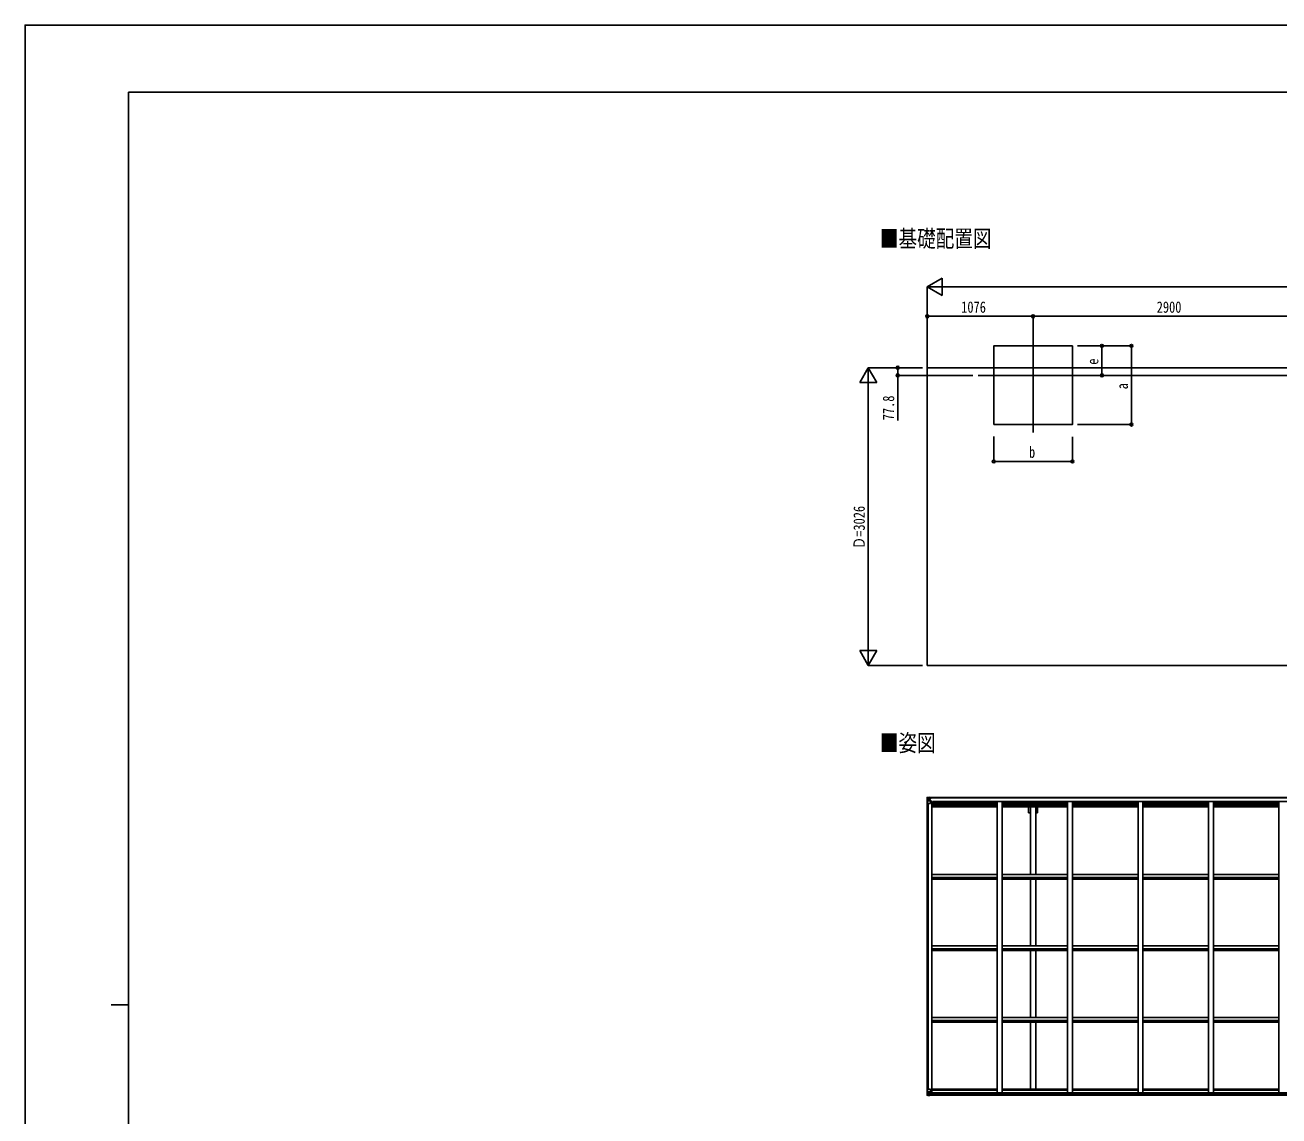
# Model space of a CAD drawing. Units: millimetres, scale not verified. Extents: x -14718 to 14718, y -10395 to 10395.
# Drawn here: x -14718 to -1968, y -693 to 10395 of the extents above; entities that cross this region are included whole.
import ezdxf
from ezdxf.enums import TextEntityAlignment as Align

# ---------------------------------------------------------------- set-up
doc = ezdxf.new("R2010")
doc.units = ezdxf.units.MM
doc.header["$LTSCALE"] = 40
for name, color, linetype in [('0-2_USER1', 3, 'Continuous'), ('0-3_YKK_12', 2, 'Continuous'), ('0-4_YKK_13', 4, 'Continuous'), ('0-5_YKK_A1', 4, 'Continuous'), ('0-6_YKK_D', 6, 'Continuous'), ('0-7_YKK_ZWAK', 7, 'Continuous')]:
    doc.layers.add(name, color=color, linetype=linetype)
doc.styles.add('ＭＳ ゴシック', font='')
doc.styles.get('ＭＳ ゴシック').set_extended_font_data('MS Gothic')

msp = doc.modelspace()

# ---------------------------------------------------------------- linework, layer by layer
at = {"layer": '0-3_YKK_12'}
for p, q in [((-4467.43, 7215.91), (-4467.43, 6253.38)), ((-5026.1, 6834.65), (4585.53, 6834.65))]:
    msp.add_line(p, q, dxfattribs=at)
at = {"layer": '0-4_YKK_13'}
for p, q in [((-5545.43, 2542.92), (-5545.43, 2542.88)), ((-5544.49, 2543.92), (-5544.49, 2543.92)), ((-5544.49, 2543.87), (-5544.49, 2543.91)), ((-5535.52, 2544.3), (-5543.44, 2543.83)), ((-5542.58, 2542.86), (-5542.59, 2542.79)), ((-5542.59, 2482.21), (-5542.59, 2542.79)), ((-5542.59, 2482.21), (-5512.43, 2482.21)), ((-5542.04, 2509.09), (-5537.9, 2521.17)), ((-5542.04, 2509.09), (-5535.43, 2508.88)), ((-5538.62, 2539.42), (-5541.35, 2543.08)), ((-5537.76, 2535.91), (-5535.43, 2535.97)), ((-5537.76, 2522.44), (-5537.76, 2535.91)), ((-5535.43, 2522.41), (-5537.76, 2522.44)), ((-5523.43, 2545.09), (-5535.43, 2544.31)), ((-5535.43, 2535.96), (-5523.43, 2535.96)), ((-5535.43, 2522.41), (-5523.43, 2522.41)), ((-5535.43, 2522.41), (-5535.43, 2522.41)), ((-5535.43, 2508.88), (-5511.43, 2508.88)), ((-5529.95, 2528.77), (-5529.95, 2527.81)), ((-5524.43, 2535.96), (-5523.43, 2535.96)), ((-5516.93, 2545.6), (-5523.43, 2545.21)), ((-5523.43, 2519.11), (-5523.43, 2545.21)), ((-5523.43, 2544.32), (-5516.93, 2544.72)), ((-5521.93, 2539.5), (-5523.43, 2539.5)), ((-5521.93, 2535.96), (-5523.43, 2535.96)), ((-5521.93, 2522.41), (-5523.43, 2522.41)), ((-5522.6, 2518.85), (-5512.26, 2517.2)), ((-5522.6, 2518.22), (-5522.6, 2518.85)), ((-5512.26, 2516.56), (-5522.6, 2518.22)), ((-5516.93, 2543.79), (-5521.93, 2543.71)), ((-5521.43, 2539.14), (-5521.93, 2539.14)), ((-5517.93, 2534.21), (-5521.93, 2534.21)), ((-5517.93, 2526), (-5521.93, 2526)), ((-5521.82, 2537.84), (-5517.93, 2537.84)), ((-5521.43, 2540.17), (-5521.43, 2538.21)), ((-5513.43, 2540.17), (-5521.43, 2540.17)), ((-5513.43, 2540.14), (-5521.43, 2540.14)), ((-5511.43, 2538.3), (-5521.43, 2538.21)), ((-5521.43, 2538.05), (-5521.43, 2538.21)), ((-5521.43, 2538.21), (-5521.43, 2538.21)), ((-5517.93, 2518.1), (-5517.93, 2538.07)), ((-5516.93, 2544.72), (-5516.93, 2545.6)), ((-5516.93, 2544.21), (-5516.93, 2544.72)), ((-5516.93, 2544.21), (-5516.93, 2543.79)), ((-5516.93, 2543.79), (-5516.93, 2542.98)), ((-5512.26, 2517.2), (-5512.26, 2516.56)), ((-5511.98, 2517.12), (-5507.93, 2517.09)), ((-5511.93, 2543.41), (-5511.93, 2542.98)), ((-5511.63, 2543.41), (-5511.93, 2543.41)), ((-5511.63, 2543.41), (-5509.94, 2542.98)), ((-5511.43, 2539.91), (-5506.43, 2539.91)), ((-5511.43, 2538.3), (-5511.43, 2539.91)), ((-5511.43, 2483.21), (-5511.43, 2516.31)), ((-5506.93, 2505.21), (-5511.43, 2505.21)), ((-5506.93, 2517.08), (-5507.93, 2517.09)), ((-5507.93, 2515.35), (-5506.93, 2515.36)), ((-5506.93, 2500.86), (-5506.93, 2517.08)), ((-5506.43, 2540.83), (-5506.43, 2539.91)), ((-5506.43, 2539.91), (-5505.43, 2539.91)), ((-5505.43, 2539.91), (-5505.43, 2540.83)), ((-5505.43, 2539.91), (-5505.43, 2538.34)), ((-5505.43, 2538.23), (-5505.43, 2538.34)), ((-5545.43, -421.77), (-5512.43, -421.77)), ((-5545.43, -482.48), (-5545.43, -421.77)), ((-5544.49, -483.44), (-5544.49, -483.48)), ((-5535.52, -483.86), (-5543.44, -483.39)), ((-5542.59, -421.77), (-5542.59, -482.35)), ((-5542.58, -482.42), (-5542.59, -482.35)), ((-5542.04, -448.65), (-5535.43, -448.44)), ((-5542.04, -448.65), (-5537.9, -460.74)), ((-5538.62, -478.98), (-5541.35, -482.65)), ((-5535.43, -461.97), (-5537.76, -462)), ((-5537.76, -462), (-5537.76, -475.47)), ((-5537.76, -475.47), (-5535.43, -475.53)), ((-5535.43, -448.44), (-5511.43, -448.44)), ((-5535.43, -461.97), (-5535.43, -461.97)), ((-5523.43, -461.97), (-5535.43, -461.97)), ((-5535.43, -475.53), (-5523.43, -475.53)), ((-5523.43, -484.65), (-5535.43, -483.87)), ((-5530.91, -468.33), (-5530.91, -467.37)), ((-5523.43, -457.98), (-5516.93, -457.98)), ((-5523.43, -457.98), (-5523.43, -484.77)), ((-5512.26, -456.13), (-5522.6, -457.78)), ((-5522.6, -457.78), (-5522.6, -457.98)), ((-5519.91, -457.98), (-5512.26, -456.76)), ((-5516.93, -457.98), (-5507.93, -458.01)), ((-5516.93, -485.17), (-5516.93, -479.22)), ((-5507.93, -479.79), (-5516.93, -479.85)), ((-5512.26, -456.76), (-5512.26, -456.13)), ((-5511.43, -422.77), (-5511.43, -455.87)), ((-5506.93, -458.92), (-5506.93, -479.08))]:
    msp.add_line(p, q, dxfattribs=at)
for points in [[(-5545.43, 2542.88), (-5545.43, 2482.21), (-5542.59, 2482.21)], [(-5544.49, 2543.92), (-5535.43, 2544.47), (-5523.43, 2545.21)], [(-5531.87, 2529.73), (-5532.83, 2529.73), (-5532.83, 2530.69), (-5531.87, 2530.69)], [(-5530.91, 2531.65), (-5530.91, 2532.61), (-5529.95, 2532.61), (-5529.95, 2531.65)], [(-5529.95, 2527.81), (-5530.91, 2527.81), (-5530.91, 2528.77)], [(-5528.99, 2530.69), (-5528.03, 2530.69), (-5528.03, 2529.73), (-5528.99, 2529.73)], [(-5516.93, 2544.21), (-5521.93, 2544.21), (-5521.93, 2518.74)], [(-5521.43, 2539.14), (-5513.43, 2539.14), (-5513.43, 2540.83)], [(-5506.43, 2538.18), (-5521.43, 2538.05), (-5521.43, 2538.05)], [(-5511.43, 2538.3), (-5511.43, 2538.29), (-5505.43, 2538.34)], [(-5507.93, 2517.09), (-5507.93, 2515.35), (-5511.43, 2515.33)], [(-5544.49, -483.48), (-5535.43, -484.03), (-5516.93, -485.17)], [(-5531.87, -470.25), (-5532.83, -470.25), (-5532.83, -469.29), (-5531.87, -469.29)], [(-5530.91, -467.37), (-5529.95, -467.37), (-5529.95, -468.33)], [(-5529.95, -471.21), (-5529.95, -472.17), (-5530.91, -472.17), (-5530.91, -471.21)], [(-5528.99, -469.29), (-5528.03, -469.29), (-5528.03, -470.25), (-5528.99, -470.25)], [(-5506.93, -479.08), (-5506.94, -479.19), (-5516.93, -479.22)]]:
    msp.add_lwpolyline(points, dxfattribs=at)
for centre in [(-5530.43, 2530.21), (-5530.43, -469.77)]:
    msp.add_circle(centre, 5.3, dxfattribs=at)
for centre, radius, start, end in [((-5544.43, 2542.92), 0.999, 93.4424, 179.95083), ((-5544.43, 2542.92), 1, 93.50017, 180.00079), ((-5544.43, 2542.88), 0.999, 93.4424, 179.95083), ((-5543.28, 2556.53), 12.7, 269.24466, 275.10311), ((-5541.3, 2542.92), 1.28, 131.17831, 182.45895), ((-5531.87, 2531.65), 0.96, 270, 0), ((-5531.87, 2528.77), 0.96, 0, 90), ((-5528.99, 2531.65), 0.96, 180, 270), ((-5528.99, 2528.77), 0.96, 90, 180), ((-5522.49, 2519.78), 0.937, 182.32209, 263.26766), ((-5522.49, 2519.15), 0.937, 182.32209, 263.26766), ((-5521.43, 2540.67), 0.5, 179.99802, 269.99691), ((-5521.43, 2540.64), 0.5, 180.00109, 270.00109), ((-5521.43, 2537.71), 0.5, 90.52895, 180.04464), ((-5521.42, 2537.54), 0.513, 91.88028, 181.04707), ((-5512.43, 2483.21), 1, 270, 0), ((-5512.37, 2516.27), 0.937, 2.32209, 83.26766), ((-5512.37, 2515.63), 0.937, 2.32209, 83.26766), ((-5506.29, 2545.87), 7.69, 268.96999, 276.43426), ((-5544.43, -482.44), 0.999, 180.04917, 266.5576), ((-5544.43, -482.48), 0.999, 180.04917, 266.5576), ((-5544.43, -482.48), 1, 179.99921, 266.49983), ((-5543.28, -496.09), 12.7, 84.89689, 90.75534), ((-5541.3, -482.48), 1.28, 177.54105, 228.82169), ((-5531.87, -468.33), 0.96, 270, 0), ((-5531.87, -471.21), 0.96, 0, 90), ((-5528.99, -468.33), 0.96, 180, 270), ((-5528.99, -471.21), 0.96, 90, 180), ((-5522.49, -458.71), 0.937, 96.73234, 129.06602), ((-5512.43, -422.77), 1, 0, 90), ((-5512.37, -455.19), 0.937, 276.73234, 357.67791), ((-5512.37, -455.83), 0.937, 276.73234, 357.67791)]:
    msp.add_arc(centre, radius, start, end, dxfattribs=at)
for centre, major_axis, ratio, start_param, end_param in [((-5343.49, 2556.23), (201, 12.36), 0.060933, 3.13734627, 3.13784492), ((-5542.49, 2544), (2, 0.12), 0.060933, 3.13784492, 4.21192957), ((-5541.32, 2511.44), (0.85, 2.32), 0.403757, 2.3087461, 3.27440486), ((-5542.3, 2540.9), (-0.02, 3), 0.466854, 5.52348971, 6.15750234), ((-5540.63, 2535.83), (0.03, 5), 0.573921, 4.73206034, 5.51591357), ((-5539.17, 2522.46), (0, 3), 0.468246, 4.2703918, 4.70589714), ((-5617.18, 2535.96), (81.75, 0), 0.061163, 0, 0.00077247), ((-5542.49, -483.56), (2, -0.12), 0.060933, 2.07125573, 3.14534039), ((-5343.49, -495.79), (201, -12.36), 0.060933, 3.14534039, 3.14583904), ((-5541.32, -451), (0.85, -2.32), 0.403757, 3.00878045, 3.9744392), ((-5542.3, -480.46), (-0.02, -3), 0.466854, 0.12568297, 0.75969559), ((-5540.63, -475.39), (0.03, -5), 0.573921, 0.76727174, 1.55112496), ((-5539.17, -462.02), (0, -3), 0.468246, 1.57728817, 2.01279351), ((-5617.18, -475.53), (81.75, 0), 0.061163, 6.28241284, 6.28318531), ((-5507.93, -458.92), (1, -0.021), 0.906239, 0.01870467, 1.589501), ((-5507.93, -479.09), (1, 0.012), 0.707053, 4.70366366, 6.124411)]:
    msp.add_ellipse(centre, major_axis=major_axis, ratio=ratio, start_param=start_param, end_param=end_param, dxfattribs=at)
at = {"layer": '0-5_YKK_A1'}
for p, q in [((-5543.43, 6912.45), (5236.57, 6912.96)), ((-5543.43, 6912.45), (-5543.43, 3886.45)), ((5236.57, 3886.96), (-5543.43, 3886.45)), ((-5543.43, 2482.21), (-5543.43, -421.77)), ((-5533.73, 2482.21), (-5533.73, -421.77)), ((-5521.93, 2542.98), (-517.93, 2542.98)), ((-5521.93, 2540.83), (-517.93, 2540.83)), ((-5498.43, 2500.86), (-5511.43, 2500.86)), ((-5498.43, 2500.86), (-5498.43, -457.79)), ((-5498.43, 2487.18), (-4832.43, 2487.18)), ((-5498.43, 2478.78), (-4832.43, 2478.78)), ((-5498.43, 2470.58), (-4832.43, 2470.58)), ((-5498.43, 2466.65), (-4832.43, 2466.65)), ((-5498.43, 2461.57), (-4832.43, 2461.57)), ((-5498.43, 2448.57), (-4832.43, 2448.57)), ((-5490.93, 2487.18), (-5490.93, 2502.69)), ((-5490.93, 2502.69), (-543.93, 2502.69)), ((-4832.43, 2502.67), (-4832.43, -458.58)), ((-4782.43, 2502.67), (-4782.43, -458.58)), ((-4782.43, 2487.18), (-4116.43, 2487.18)), ((-4782.43, 2478.78), (-4116.43, 2478.78)), ((-4782.43, 2470.58), (-4116.43, 2470.58)), ((-4782.43, 2466.65), (-4116.43, 2466.65)), ((-4782.43, 2461.57), (-4116.43, 2461.57)), ((-4782.43, 2448.57), (-4116.43, 2448.57)), ((-4512.63, 2386.98), (-4512.63, 2447.38)), ((-4494.93, 1760.42), (-4494.93, 2447.38)), ((-4439.93, 1760.42), (-4439.93, 2447.38)), ((-4422.23, 2386.98), (-4422.23, 2447.38)), ((-4116.43, 2502.67), (-4116.43, -458.58)), ((-4066.43, 2502.67), (-4066.43, -458.58)), ((-4066.43, 2487.18), (-3400.43, 2487.18)), ((-4066.43, 2478.78), (-3400.43, 2478.78)), ((-4066.43, 2470.58), (-3400.43, 2470.58)), ((-4066.43, 2466.65), (-3400.43, 2466.65)), ((-4066.43, 2461.57), (-3400.43, 2461.57)), ((-4066.43, 2448.57), (-3400.43, 2448.57)), ((-3400.43, 2502.67), (-3400.43, -458.58)), ((-3350.43, 2502.67), (-3350.43, -458.58)), ((-3350.43, 2487.18), (-2684.43, 2487.18)), ((-3350.43, 2478.78), (-2684.43, 2478.78)), ((-3350.43, 2470.58), (-2684.43, 2470.58)), ((-3350.43, 2466.65), (-2684.43, 2466.65)), ((-3350.43, 2461.57), (-2684.43, 2461.57)), ((-3350.43, 2448.57), (-2684.43, 2448.57)), ((-2684.43, 2502.67), (-2684.43, -458.58)), ((-2634.43, 2502.67), (-2634.43, -458.58)), ((-2634.43, 2487.18), (-1968.43, 2487.18)), ((-2634.43, 2478.78), (-1968.43, 2478.78)), ((-2634.43, 2470.58), (-1968.43, 2470.58)), ((-2634.43, 2466.65), (-1968.43, 2466.65)), ((-2634.43, 2461.57), (-1968.43, 2461.57)), ((-2634.43, 2448.57), (-1968.43, 2448.57)), ((-1968.43, 2502.67), (-1968.43, -458.58)), ((-4512.63, 2386.98), (-4494.93, 2386.98)), ((-4439.93, 2386.98), (-4422.23, 2386.98)), ((-5498.43, 1761.66), (-4832.46, 1761.66)), ((-5498.43, 1731.93), (-4832.46, 1731.93)), ((-5498.43, 1727.38), (-4832.46, 1727.38)), ((-5498.43, 1714.37), (-4832.46, 1714.37)), ((-4782.43, 1761.66), (-4116.46, 1761.66)), ((-4782.43, 1731.93), (-4116.46, 1731.93)), ((-4782.43, 1727.38), (-4116.46, 1727.38)), ((-4782.43, 1714.37), (-4116.46, 1714.37)), ((-4494.93, 1712.06), (-4494.93, 1037.27)), ((-4439.93, 1712.06), (-4439.93, 1037.27)), ((-4066.43, 1761.66), (-3400.46, 1761.66)), ((-4066.43, 1731.93), (-3400.46, 1731.93)), ((-4066.43, 1727.38), (-3400.46, 1727.38)), ((-4066.43, 1714.37), (-3400.46, 1714.37)), ((-3350.43, 1761.66), (-2684.46, 1761.66)), ((-3350.43, 1731.93), (-2684.46, 1731.93)), ((-3350.43, 1727.38), (-2684.46, 1727.38)), ((-3350.43, 1714.37), (-2684.46, 1714.37)), ((-2634.43, 1761.66), (-1968.46, 1761.66)), ((-2634.43, 1731.93), (-1968.46, 1731.93)), ((-2634.43, 1727.38), (-1968.46, 1727.38)), ((-2634.43, 1714.37), (-1968.46, 1714.37)), ((-5498.43, 1034.42), (-4832.46, 1034.42)), ((-4782.43, 1034.42), (-4116.46, 1034.42)), ((-4066.43, 1034.42), (-3400.46, 1034.42)), ((-3350.43, 1034.42), (-2684.46, 1034.42)), ((-2634.43, 1034.42), (-1968.46, 1034.42)), ((-5498.43, 1004.68), (-4832.46, 1004.68)), ((-5498.43, 1000.14), (-4832.46, 1000.14)), ((-5498.43, 987.12), (-4832.46, 987.12)), ((-4782.43, 1004.68), (-4116.46, 1004.68)), ((-4782.43, 1000.14), (-4116.46, 1000.14)), ((-4782.43, 987.12), (-4116.46, 987.12)), ((-4494.93, 313.3), (-4494.93, 988.9)), ((-4439.93, 313.3), (-4439.93, 988.9)), ((-4066.43, 1004.68), (-3400.46, 1004.68)), ((-4066.43, 1000.14), (-3400.46, 1000.14)), ((-4066.43, 987.12), (-3400.46, 987.12)), ((-3350.43, 1004.68), (-2684.46, 1004.68)), ((-3350.43, 1000.14), (-2684.46, 1000.14)), ((-3350.43, 987.12), (-2684.46, 987.12)), ((-2634.43, 1004.68), (-1968.46, 1004.68)), ((-2634.43, 1000.14), (-1968.46, 1000.14)), ((-2634.43, 987.12), (-1968.46, 987.12)), ((-5498.43, 307.17), (-4832.46, 307.17)), ((-5498.43, 277.44), (-4832.46, 277.44)), ((-5498.43, 272.89), (-4832.46, 272.89)), ((-5498.43, 259.88), (-4832.46, 259.88)), ((-4782.43, 307.17), (-4116.46, 307.17)), ((-4782.43, 277.44), (-4116.46, 277.44)), ((-4782.43, 272.89), (-4116.46, 272.89)), ((-4782.43, 259.88), (-4116.46, 259.88)), ((-4494.93, -420.81), (-4494.93, 264.93)), ((-4439.93, -420.81), (-4439.93, 264.93)), ((-4066.43, 307.17), (-3400.46, 307.17)), ((-4066.43, 277.44), (-3400.46, 277.44)), ((-4066.43, 272.89), (-3400.46, 272.89)), ((-4066.43, 259.88), (-3400.46, 259.88)), ((-3350.43, 307.17), (-2684.46, 307.17)), ((-3350.43, 277.44), (-2684.46, 277.44)), ((-3350.43, 272.89), (-2684.46, 272.89)), ((-3350.43, 259.88), (-2684.46, 259.88)), ((-2634.43, 307.17), (-1968.46, 307.17)), ((-2634.43, 277.44), (-1968.46, 277.44)), ((-2634.43, 272.89), (-1968.46, 272.89)), ((-2634.43, 259.88), (-1968.46, 259.88)), ((-5518.7, -457.79), (-527.93, -457.79)), ((-5516.93, -483.57), (-517.93, -483.57)), ((-5506.93, -460.05), (-527.93, -460.05)), ((-5506.93, -475.67), (-527.93, -475.67)), ((-5498.43, -421.62), (-4832.43, -421.62)), ((-5498.43, -429.97), (-4832.43, -429.97)), ((-4782.43, -421.62), (-4116.43, -421.62)), ((-4782.43, -429.97), (-4116.43, -429.97)), ((-4066.43, -421.62), (-3400.43, -421.62)), ((-4066.43, -429.97), (-3400.43, -429.97)), ((-3350.43, -421.62), (-2684.43, -421.62)), ((-3350.43, -429.97), (-2684.43, -429.97)), ((-2634.43, -421.62), (-1968.43, -421.62)), ((-2634.43, -429.97), (-1968.43, -429.97))]:
    msp.add_line(p, q, dxfattribs=at)
msp.add_lwpolyline([(-4867.43, 6334.65), (-4067.43, 6334.65), (-4067.43, 7134.65), (-4867.43, 7134.65)], close=True, dxfattribs=at)
at = {"layer": '0-6_YKK_D'}
for p, q in [((-5543.43, 7734.65), (-5391.88, 7822.15)), ((-5391.88, 7647.15), (-5391.88, 7822.15)), ((-5543.43, 6913.45), (-5543.43, 7735.65)), ((-5543.43, 7734.65), (-5391.88, 7647.15)), ((-5543.43, 7734.65), (-5240.32, 7734.65)), ((-5368.43, 7734.65), (5061.57, 7734.65)), ((-5543.43, 6913.45), (-5543.43, 7435.65)), ((-4467.43, 7434.65), (-5543.43, 7434.65)), ((-4467.43, 7216.91), (-4467.43, 7435.65)), ((-4467.43, 7216.91), (-4467.43, 7435.65)), ((-4467.43, 7434.65), (-1567.43, 7434.65)), ((-4017.43, 7134.65), (-3466.43, 7134.65)), ((-4016.43, 7134.65), (-3766.43, 7134.65)), ((-3767.43, 6834.65), (-3767.43, 7134.65)), ((-3467.43, 6334.65), (-3467.43, 7134.65)), ((-6143.43, 6912.45), (-6230.93, 6760.89)), ((-5593.43, 6912.45), (-6144.43, 6912.45)), ((-6143.43, 6912.45), (-6055.93, 6760.89)), ((-6143.43, 6912.45), (-6143.43, 6609.34)), ((-5593.43, 6912.45), (-5844.43, 6912.45)), ((-6230.93, 6760.89), (-6055.93, 6760.89)), ((-5079.54, 6834.65), (-5844.43, 6834.65)), ((-6143.43, 4061.45), (-6143.43, 6737.45)), ((-4017.43, 6334.65), (-3466.43, 6334.65)), ((-4867.43, 6212.56), (-4867.43, 5958.65)), ((-4067.43, 6210.63), (-4067.43, 5958.65)), ((-4867.43, 5959.65), (-4067.43, 5959.65)), ((-6143.43, 3886.45), (-6143.43, 4189.55)), ((-6143.43, 3886.45), (-6230.93, 4038)), ((-6055.93, 4038), (-6230.93, 4038)), ((-6143.43, 3886.45), (-6055.93, 4038)), ((-5593.43, 3886.45), (-6144.43, 3886.45))]:
    msp.add_line(p, q, dxfattribs=at)
msp.add_lwpolyline([(-5843.43, 6912.45), (-5843.43, 6834.65), (-5843.43, 6375.68)], dxfattribs=at)
for centre in [(-5543.43, 7434.65), (-4467.43, 7434.65), (-4467.43, 7434.65), (-3767.43, 7134.65), (-3467.43, 7134.65), (-5843.43, 6912.45), (-5843.43, 6834.65), (-3767.43, 6834.65), (-3467.43, 6334.65), (-4867.43, 5959.65), (-4067.43, 5959.65)]:
    msp.add_circle(centre, 14.88, dxfattribs=at)
at = {"layer": '0-7_YKK_ZWAK'}
for p, q in [((13632.57, 9712.5), (-13667.43, 9712.5)), ((-13667.43, -8837.5), (-13667.43, 9712.5)), ((-13842.43, 437.5), (-13667.43, 437.5))]:
    msp.add_line(p, q, dxfattribs=at)
msp.add_lwpolyline([(-14717.5, -10395), (14717.5, -10395), (14717.5, 10395), (-14717.5, 10395)], close=True, dxfattribs=at)

# ---------------------------------------------------------------- texts
at = {"layer": '0-2_USER1', "style": 'ＭＳ ゴシック', "width": 0.8}
for s, p in [('■基礎配置図', (-6024.94, 8086.61)), ('■姿図', (-6024.94, 2960.13))]:
    msp.add_text(s, height=173.2, dxfattribs=at).set_placement(p, align=Align.BOTTOM_LEFT)
at = {"layer": '0-6_YKK_D', "style": 'ＭＳ ゴシック', "width": 0.8}
for s, p in [('1076', (-5198.63, 7436.31)), ('2900', (-3210.63, 7436.31)), ('b', (-4509.43, 5961.31))]:
    msp.add_text(s, height=115.5, dxfattribs=at).set_placement(p, align=Align.BOTTOM_LEFT)
for s, p in [('e', (-3769.1, 6942.65)), ('a', (-3469.1, 6692.65)), ('77.8', (-5845.76, 6378.01)), ('Ｄ=3026', (-6144.43, 5067.65))]:
    msp.add_text(s, height=115.5, rotation=90, dxfattribs=at).set_placement(p, align=Align.BOTTOM_LEFT)

doc.saveas('drawing.dxf')
